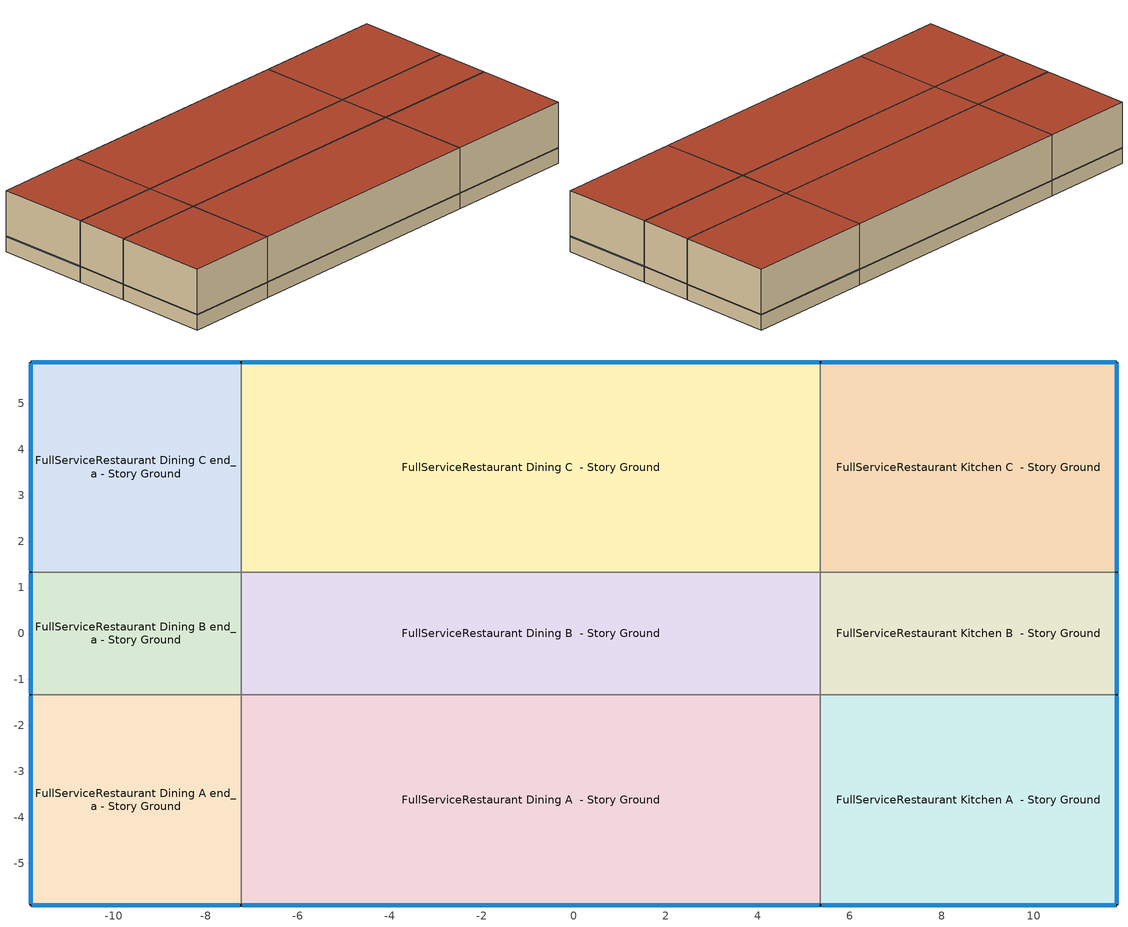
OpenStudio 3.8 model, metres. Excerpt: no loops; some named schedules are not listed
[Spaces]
FullServiceRestaurant Dining A end_a - Story Ground
 floor ground (Foundation F 126 Perim 914 Area 209): -11.8,-5.9 -11.8,-1.33 -7.23,-1.33 -7.23,-5.9 z0
 wall outside: -11.8,-1.33 -11.8,-5.9 -7.23,-5.9 z0:3.05
 wall to FullServiceRestaurant Dining B end_a - Story Ground: -7.23,-1.33 -11.8,-1.33 z0:3.05
 wall to FullServiceRestaurant Dining A  - Story Ground: -7.23,-5.9 -7.23,-1.33 z0:3.05
 window (Window U-1.01 SHGC 0.58): -11.78,-5.9 -7.26,-5.9 / -11.8,-1.36 -11.8,-5.88 z0.76:0.79
 roof outside: -7.23,-5.9 -7.23,-1.33 -11.8,-1.33 -11.8,-5.9 z3.05
FullServiceRestaurant Dining B end_a - Story Ground
 floor ground (Foundation F 126 Perim 266 Area 1217): -11.8,-1.33 -11.8,1.33 -7.23,1.33 -7.23,-1.33 z0
 wall outside: -11.8,1.33 -11.8,-1.33 z0:3.05
 wall to FullServiceRestaurant Dining C end_a - Story Ground: -7.23,1.33 -11.8,1.33 z0:3.05
 wall to FullServiceRestaurant Dining B  - Story Ground: -7.23,-1.33 -7.23,1.33 z0:3.05
 window (Window U-1.01 SHGC 0.58): -11.8,1.31 -11.8,-1.31 z0.76:0.79
 roof outside: -7.23,-1.33 -7.23,1.33 -11.8,1.33 -11.8,-1.33 z3.05
FullServiceRestaurant Dining C end_a - Story Ground
 floor ground (Foundation F 126 Perim 914 Area 209): -11.8,1.33 -11.8,5.9 -7.23,5.9 -7.23,1.33 z0
 wall outside: -7.23,5.9 -11.8,5.9 -11.8,1.33 z0:3.05
 wall to FullServiceRestaurant Dining C  - Story Ground: -7.23,1.33 -7.23,5.9 z0:3.05
 window (Window U-1.01 SHGC 0.58): -11.8,5.88 -11.8,1.36 / -7.26,5.9 -11.78,5.9 z0.76:0.79
 roof outside: -7.23,1.33 -7.23,5.9 -11.8,5.9 -11.8,1.33 z3.05
FullServiceRestaurant Dining A  - Story Ground
 floor ground (Foundation F 126 Perim 126 Area 5759): -7.23,-5.9 -7.23,-1.33 5.36,-1.33 5.36,-5.9 z0
 wall outside: -7.23,-5.9 5.36,-5.9 z0:3.05
 wall to FullServiceRestaurant Dining B  - Story Ground: 5.36,-1.33 -7.23,-1.33 z0:3.05
 wall to FullServiceRestaurant Kitchen A  - Story Ground: 5.36,-5.9 5.36,-1.33 z0:3.05
 window (Window U-1.01 SHGC 0.58): -7.21,-5.9 5.34,-5.9 z0.76:0.79
 roof outside: 5.36,-5.9 5.36,-1.33 -7.23,-1.33 -7.23,-5.9 z3.05
FullServiceRestaurant Dining B  - Story Ground
 floor ground (Foundation F 126 Perim 0 Area 3352): -7.23,-1.33 -7.23,1.33 5.36,1.33 5.36,-1.33 z0
 wall to FullServiceRestaurant Dining C  - Story Ground: 5.36,1.33 -7.23,1.33 z0:3.05
 wall to FullServiceRestaurant Kitchen B  - Story Ground: 5.36,-1.33 5.36,1.33 z0:3.05
 roof outside: 5.36,-1.33 5.36,1.33 -7.23,1.33 -7.23,-1.33 z3.05
FullServiceRestaurant Dining C  - Story Ground
 floor ground (Foundation F 126 Perim 126 Area 5759): -7.23,1.33 -7.23,5.9 5.36,5.9 5.36,1.33 z0
 wall outside: 5.36,5.9 -7.23,5.9 z0:3.05
 wall to FullServiceRestaurant Kitchen C  - Story Ground: 5.36,1.33 5.36,5.9 z0:3.05
 window (Window U-1.01 SHGC 0.58): 5.34,5.9 -7.21,5.9 z0.76:0.79
 roof outside: 5.36,1.33 5.36,5.9 -7.23,5.9 -7.23,1.33 z3.05
FullServiceRestaurant Kitchen A  - Story Ground
 floor ground (Foundation F 126 Perim 1101 Area 2945): 5.36,-5.9 5.36,-1.33 11.8,-1.33 11.8,-5.9 z0
 wall outside: 5.36,-5.9 11.8,-5.9 11.8,-1.33 z0:3.05
 wall to FullServiceRestaurant Kitchen B  - Story Ground: 11.8,-1.33 5.36,-1.33 z0:3.05
 window (Window U-1.01 SHGC 0.58): 5.39,-5.9 11.78,-5.9 / 11.8,-5.88 11.8,-1.36 z0.76:0.79
 roof outside: 11.8,-5.9 11.8,-1.33 5.36,-1.33 5.36,-5.9 z3.05
FullServiceRestaurant Kitchen B  - Story Ground
 floor ground (Foundation F 126 Perim 266 Area 1714): 5.36,-1.33 5.36,1.33 11.8,1.33 11.8,-1.33 z0
 wall outside: 11.8,-1.33 11.8,1.33 z0:3.05
 wall to FullServiceRestaurant Kitchen C  - Story Ground: 11.8,1.33 5.36,1.33 z0:3.05
 window (Window U-1.01 SHGC 0.58): 11.8,-1.31 11.8,1.31 z0.76:0.79
 roof outside: 11.8,-1.33 11.8,1.33 5.36,1.33 5.36,-1.33 z3.05
FullServiceRestaurant Kitchen C  - Story Ground
 floor ground (Foundation F 126 Perim 1101 Area 2945): 5.36,1.33 5.36,5.9 11.8,5.9 11.8,1.33 z0
 wall outside: 11.8,1.33 11.8,5.9 5.36,5.9 z0:3.05
 window (Window U-1.01 SHGC 0.58): 11.78,5.9 5.39,5.9 / 11.8,1.36 11.8,5.88 z0.76:0.79
 roof outside: 11.8,1.33 11.8,5.9 5.36,5.9 5.36,1.33 z3.05
[Site]
Denver Internationa_CO_USA: Latitude {deg}=39.83; Longitude {deg}=-104.66; Time Zone {hr}=-7; Elevation {m}=1655; Terrain=City
[Site:WaterMainsTemperature]
Calculation Method=Correlation; Annual Average Outdoor Air Temperature {C}=10.9308; Maximum Difference In Monthly Average Outdoor Air Temperatures {deltaC}=24.88
[SizingPeriod:DesignDay] Barometric Pressure {Pa}=82960; Rain Indicator=No; Snow Indicator=No; Day of Month=21; Daylight Saving Time Indicator=No; Humidity Condition Type=Wetbulb; Dry-Bulb Temperature Range Modifier Type=DefaultMultipliers
Name | Maximum Dry-Bulb Temperature {C} | Daily Dry-Bulb Temperature Range {deltaC} | Wind Speed {m/s} | Wind Direction {deg} | Month | Day Type | Wetbulb or DewPoint at Maximum Dry-Bulb {C} | Solar Model Indicator | ASHRAE Clear Sky Optical Depth for Beam Irradiance | ASHRAE Clear Sky Optical Depth for Diffuse Irradiance | Sky Clearness
Denver Internationa Ann Clg .4% Condns DB=>MWB 1 | 34.6 | 15.3 | 4.1 | 80 | 7 | SummerDesignDay | 15.5 | ASHRAETau | 0.307 | 2.47
Denver Internationa Ann Clg .4% Condns WB=>MDB 1 | 27.1 | 15.3 | 4.1 | 80 | 7 | SummerDesignDay | 18.3 | ASHRAETau | 0.307 | 2.47
Denver Internationa Ann Htg 99.6% Condns DB 1 | -17.5 | 0 | 3.5 | 90 | 12 | WinterDesignDay | -17.5 | ASHRAEClearSky |  |  | 0
Denver Internationa August .4% Condns DB=>MCWB 1 | 35.5 | 14.8 | 4.1 | 80 | 8 | SummerDesignDay | 15.8 | ASHRAETau | 0.317 | 2.463
[ClimateZones]
Climate Zone Institution Name 1=ASHRAE; Climate Zone Document Name 1=ANSI/ASHRAE Standard 169; Climate Zone Document Year 1=2006; Climate Zone Value 1=ASHRAE 169-2013-5B
[Building]
ComStock DOE Ref Pre-1980|FullServiceRestaurant: North Axis {deg}=90; Default Construction Set=ComStock DOE Ref Pre-1980 - FullSrvRest - ASHRAE 169-2013-5B; Default Schedule Set=Building Default Schedule Set; Standards Building Type=FullServiceRestaurant
[Site:GroundTemperature:FCfactorMethod]
January Ground Temperature {C}=7.1; February Ground Temperature {C}=3; March Ground Temperature {C}=-1; April Ground Temperature {C}=0.8; May Ground Temperature {C}=-0.2; June Ground Temperature {C}=4.8; July Ground Temperature {C}=6.1; August Ground Temperature {C}=13.7; September Ground Temperature {C}=22.2; October Ground Temperature {C}=22.7; November Ground Temperature {C}=21.7; December Ground Temperature {C}=18.5
[Construction:FfactorGroundFloor] F-Factor {W/m-K}=1.26344
Name | Area {m2} | PerimeterExposed {m}
Foundation F 126 Perim 1101 Area 2945 | 29.447 | 11.0127
Foundation F 126 Perim 0 Area 3352 | 33.5187 | 0
Foundation F 126 Perim 126 Area 5759 | 57.5934 | 12.597
Foundation F 126 Perim 266 Area 1714 | 17.1378 | 2.66085
Foundation F 126 Perim 914 Area 209 | 20.9032 | 9.144
Foundation F 126 Perim 266 Area 1217 | 12.1654 | 2.66085
[DefaultConstructionSet]
ComStock DOE Ref Pre-1980 - FullSrvRest - ASHRAE 169-2013-5B: Default Exterior Surface Constructions=Default Surface Constructions 1; Default Interior Surface Constructions=Default Surface Constructions 2; Default Ground Contact Surface Constructions=Default Surface Constructions 3; Default Exterior SubSurface Constructions=Default Sub Surface Constructions 1; Default Interior SubSurface Constructions=Default Sub Surface Constructions 2; Interior Partition Construction=Typical Interior Partition
[DefaultSurfaceConstructions]
Name | Floor Construction | Wall Construction | Roof Ceiling Construction
Default Surface Constructions 1 | Typical Insulated Exterior Mass Floor | Typical Insulated Wood Framed Exterior Wall R-6.21 | Typical IEAD Roof R-13.16
Default Surface Constructions 2 | Typical Interior Floor | Typical Interior Wall | Typical Interior Ceiling
Default Surface Constructions 3 | Typical Insulated Carpeted 6in Slab Floor | Typical Insulated Basement Mass Wall
[Construction]
Typical Insulated Exterior Mass Floor: 4 in. Normalweight Concrete Floor, Typical Carpet Pad
Typical IEAD Roof R-13.16: Roof Membrane, Typical Insulation R-12.04, Metal Roof Surface
Typical Interior Floor: 100mm Normalweight concrete floor, CP02 CARPET PAD
Typical Interior Wall: G01 13mm gypsum board, G01 13mm gypsum board
Typical Interior Ceiling: CP02 CARPET PAD, 100mm Normalweight concrete floor
Typical Insulated Carpeted 6in Slab Floor: 6 in. Normalweight Concrete Floor, Typical Carpet Pad
Typical Insulated Basement Mass Wall: 8 in. Concrete Block Basement Wall
U 0.62 SHGC 0.41 Simple Glazing Window U-0.62 SHGC 0.41: U 0.62 SHGC 0.41 Simple Glazing U-0.62 SHGC 0.41
U 0.62 SHGC 0.41 Simple Glazing Window U-0.62 SHGC 0.41 1: U 0.62 SHGC 0.41 Simple Glazing U-0.62 SHGC 0.41 1
Typical Insulated Metal Door: F08 Metal surface, Typical Insulation R-4.03 1
U 0.88 SHGC 0.16 Sgl Ref-A-L Clr 6mm: REF A CLEAR LO 6MM
Typical Overhead Door: Typical Insulation R-4.03 1
Typical Interior Window: Clear 3mm
Typical Interior Door; Typical Interior Partition: G05 25mm wood
Typical Insulated Wood Framed Exterior Wall R-6.21: 25mm Stucco, 5/8 in. Gypsum Board, Typical Insulation R-4.03 1, 5/8 in. Gypsum Board
InteriorFurnishings 1: Std Wood 6inch 1
Window U-1.01 SHGC 0.58: Simple Glazing Single - No LowE - Tinted/Reflective - Aluminum
[Material] Thermal Absorptance=0.9
Name | Roughness | Thickness {m} | Conductivity {W/m-K} | Density {kg/m3} | Specific Heat {J/kg-K} | Solar Absorptance | Visible Absorptance
4 in. Normalweight Concrete Floor | MediumRough | 0.1016 | 2.31 | 2322 | 832 | 0.7 | 0.7
25mm Stucco | Smooth | 0.0254 | 0.72 | 1856 | 840 | 0.7 | 0.7
5/8 in. Gypsum Board | MediumSmooth | 0.0159 | 0.16 | 800 | 1090 | 0.7 | 0.7
Roof Membrane | VeryRough | 0.0095 | 0.16 | 1121.29 | 1460 | 0.7 | 0.7
Metal Roof Surface; F08 Metal surface | Smooth | 0.0008 | 45.28 | 7824 | 500 | 0.7 | 0.7
100mm Normalweight concrete floor | MediumRough | 0.1016 | 2.31045 | 2322 | 832.557 | 0.7 | 0.7
G01 13mm gypsum board | Smooth | 0.0127 | 0.160031 | 800.001 | 1090.73 | 0.7 | 0.5
6 in. Normalweight Concrete Floor | MediumRough | 0.1524 | 2.31 | 2322 | 832 | 0.7 | 0.7
8 in. Concrete Block Basement Wall | MediumRough | 0.2032 | 1.326 | 1842 | 912 | 0.7 | 0.7
G05 25mm wood | MediumSmooth | 0.0254 | 0.15 | 608 | 1630 | 0.5 | 0.5
Std Wood 6inch 1 | MediumSmooth | 0.15 | 0.12 | 540 | 1210 | 0.7 | 0.7
[Material:NoMass] Roughness=Smooth; Thermal Absorptance=0.9; Solar Absorptance=0.7
Name | Thermal Resistance {m2-K/W} | Visible Absorptance
Typical Carpet Pad; CP02 CARPET PAD | 0.21648 | 0.8
Typical Insulation R-12.04 | 2.12048 | 0.7
Typical Insulation R-4.03 1 | 0.710131 | 0.7
[DefaultSubSurfaceConstructions]
Name | Fixed Window Construction | Operable Window Construction | Door Construction | Glass Door Construction | Overhead Door Construction | Tubular Daylight Dome Construction | Tubular Daylight Diffuser Construction
Default Sub Surface Constructions 1 | U 0.62 SHGC 0.41 Simple Glazing Window U-0.62 SHGC 0.41 | U 0.62 SHGC 0.41 Simple Glazing Window U-0.62 SHGC 0.41 1 | Typical Insulated Metal Door | U 0.88 SHGC 0.16 Sgl Ref-A-L Clr 6mm | Typical Overhead Door | Typical Interior Window | Typical Interior Window
Default Sub Surface Constructions 2 | Typical Interior Window | Typical Interior Window | Typical Interior Door
[WindowMaterial:SimpleGlazingSystem]
Name | U-Factor {W/m2-K} | Solar Heat Gain Coefficient | Visible Transmittance
U 0.62 SHGC 0.41 Simple Glazing U-0.62 SHGC 0.41; U 0.62 SHGC 0.41 Simple Glazing U-0.62 SHGC 0.41 1 | 3.52052 | 0.41 | 0.32
Simple Glazing Single - No LowE - Tinted/Reflective - Aluminum | 5.73505 | 0.579 | 0.455
[WindowMaterial:Glazing] Optical Data Type=SpectralAverage; Infrared Transmittance at Normal Incidence=0; Front Side Infrared Hemispherical Emissivity=0.84; Conductivity {W/m-K}=0.9; Dirt Correction Factor for Solar and Visible Transmittance=1; Solar Diffusing=No
Name | Thickness {m} | Solar Transmittance at Normal Incidence | Front Side Solar Reflectance at Normal Incidence | Back Side Solar Reflectance at Normal Incidence | Visible Transmittance at Normal Incidence | Front Side Visible Reflectance at Normal Incidence | Back Side Visible Reflectance at Normal Incidence | Back Side Infrared Hemispherical Emissivity
REF A CLEAR LO 6MM | 0.006 | 0.066 | 0.341 | 0.493 | 0.08 | 0.41 | 0.37 | 0.4
Clear 3mm | 0.003 | 0.837 | 0.075 | 0.075 | 0.898 | 0.081 | 0.081 | 0.84
[SpaceType] Standards Building Type=FullServiceRestaurant
Name | Default Schedule Set | Design Specification Outdoor Air Object | Standards Space Type
FullServiceRestaurant Kitchen - ComStock DOE Ref Pre-1980 | FullServiceRestaurant Kitchen Schedule Set | FullServiceRestaurant Kitchen Ventilation | Kitchen
FullServiceRestaurant Dining - ComStock DOE Ref Pre-1980 | FullServiceRestaurant Dining Schedule Set | FullServiceRestaurant Dining Ventilation | Dining
[BuildingStory]
Story Ground: Nominal Z Coordinate {m}=0; Nominal Floor to Floor Height {m}=3.048
[Space] Building Story=Story Ground
Name | Space Type | Thermal Zone
FullServiceRestaurant Dining A end_a - Story Ground | FullServiceRestaurant Dining - ComStock DOE Ref Pre-1980 | Zone FullServiceRestaurant Dining A end_a - Story Ground
FullServiceRestaurant Dining B end_a - Story Ground | FullServiceRestaurant Dining - ComStock DOE Ref Pre-1980 | Zone FullServiceRestaurant Dining B end_a - Story Ground
FullServiceRestaurant Dining C end_a - Story Ground | FullServiceRestaurant Dining - ComStock DOE Ref Pre-1980 | Zone FullServiceRestaurant Dining C end_a - Story Ground
FullServiceRestaurant Dining A  - Story Ground | FullServiceRestaurant Dining - ComStock DOE Ref Pre-1980 | Zone FullServiceRestaurant Dining A  - Story Ground
FullServiceRestaurant Dining B  - Story Ground | FullServiceRestaurant Dining - ComStock DOE Ref Pre-1980 | Zone FullServiceRestaurant Dining B  - Story Ground
FullServiceRestaurant Dining C  - Story Ground | FullServiceRestaurant Dining - ComStock DOE Ref Pre-1980 | Zone FullServiceRestaurant Dining C  - Story Ground
FullServiceRestaurant Kitchen A  - Story Ground | FullServiceRestaurant Kitchen - ComStock DOE Ref Pre-1980 | Zone FullServiceRestaurant Kitchen A  - Story Ground
FullServiceRestaurant Kitchen B  - Story Ground | FullServiceRestaurant Kitchen - ComStock DOE Ref Pre-1980 | Zone FullServiceRestaurant Kitchen B  - Story Ground
FullServiceRestaurant Kitchen C  - Story Ground | FullServiceRestaurant Kitchen - ComStock DOE Ref Pre-1980 | Zone FullServiceRestaurant Kitchen C  - Story Ground
[ThermalZone] Multiplier=1; Use Ideal Air Loads=No
Name | Thermostat
Zone FullServiceRestaurant Dining A end_a - Story Ground | FullServiceRestaurant Dining - ComStock DOE Ref Pre-1980 Thermostat 1
Zone FullServiceRestaurant Dining B end_a - Story Ground | FullServiceRestaurant Dining - ComStock DOE Ref Pre-1980 Thermostat 3
Zone FullServiceRestaurant Dining C end_a - Story Ground | FullServiceRestaurant Dining - ComStock DOE Ref Pre-1980 Thermostat 5
Zone FullServiceRestaurant Dining A  - Story Ground | FullServiceRestaurant Dining - ComStock DOE Ref Pre-1980 Thermostat
Zone FullServiceRestaurant Dining B  - Story Ground | FullServiceRestaurant Dining - ComStock DOE Ref Pre-1980 Thermostat 2
Zone FullServiceRestaurant Dining C  - Story Ground | FullServiceRestaurant Dining - ComStock DOE Ref Pre-1980 Thermostat 4
Zone FullServiceRestaurant Kitchen A  - Story Ground | FullServiceRestaurant Kitchen - ComStock DOE Ref Pre-1980 Thermostat
Zone FullServiceRestaurant Kitchen B  - Story Ground | FullServiceRestaurant Kitchen - ComStock DOE Ref Pre-1980 Thermostat 1
Zone FullServiceRestaurant Kitchen C  - Story Ground | FullServiceRestaurant Kitchen - ComStock DOE Ref Pre-1980 Thermostat 2
[People:Definition] Number of People Calculation Method=People/Area; Fraction Radiant=0.3
Name | People per Space Floor Area {person/m2}
FullServiceRestaurant Dining People Definition | 0.721182
FullServiceRestaurant Kitchen People Definition | 0.0538196
[People] Work Efficiency Schedule=Work Efficiency Schedule; Clothing Insulation Schedule=Clothing Schedule; Air Velocity Schedule=Air Velocity Schedule; Multiplier=1
Name | People Definition | Space or SpaceType
FullServiceRestaurant Dining People | FullServiceRestaurant Dining People Definition | FullServiceRestaurant Dining - ComStock DOE Ref Pre-1980
FullServiceRestaurant Kitchen People | FullServiceRestaurant Kitchen People Definition | FullServiceRestaurant Kitchen - ComStock DOE Ref Pre-1980
[Lights:Definition] Design Level Calculation Method=Watts/Area; Fraction Visible=0.2; Return Air Fraction=0
Name | Watts per Space Floor Area {W/m2} | Fraction Radiant
FullServiceRestaurant Dining - ComStock DOE Ref Pre-1980 General Lights Definition | 1.72172 | 0.365
FullServiceRestaurant Dining - ComStock DOE Ref Pre-1980 Task Lights Definition | 0.492039 | 0.165
FullServiceRestaurant Dining - ComStock DOE Ref Pre-1980 Wall Wash Lights Definition | 1.12156 | 0.165
FullServiceRestaurant Kitchen - ComStock DOE Ref Pre-1980 General Lights Definition | 6.49916 | 0.365
FullServiceRestaurant Kitchen - ComStock DOE Ref Pre-1980 Task Lights Definition | 1.63527 | 0.165
[ElectricEquipment:Definition]
Name | Design Level Calculation Method | Watts per Space Floor Area {W/m2} | Fraction Latent | Fraction Radiant | Fraction Lost | Design Level {W}
FullServiceRestaurant Dining Elec Equip Definition | Watts/Area | 27.1251 | 0.25 | 0.3 | 0
misc_electric_kitchen_equipment_definition | Watts/Area | 16.8455 | 0.25 | 0.3 | 0.2
electric_broiler_equipment_definition_bldg_quantity=0.7 | EquipmentLevel |  | 0.1 | 0.35 | 0.45 | 7570.5
electric_fryer_equipment_definition_bldg_quantity=1.4 | EquipmentLevel |  | 0.1 | 0.36 | 0.44 | 19612.6
[ElectricEquipment]
Name | Electric Equipment Definition | Space or SpaceType | Schedule | Multiplier
FullServiceRestaurant Dining Elec Equip | FullServiceRestaurant Dining Elec Equip Definition | FullServiceRestaurant Dining - ComStock DOE Ref Pre-1980 | FoodService_Restaurant BLDG_EQUIP_EndUseData BPR Adjusted
misc_electric_kitchen_equipment | misc_electric_kitchen_equipment_definition | FullServiceRestaurant Kitchen - ComStock DOE Ref Pre-1980 | FoodService_Restaurant BLDG_EQUIP_EndUseData BPR Adjusted
electric_broiler_equipment_bldg_quantity=0.7 | electric_broiler_equipment_definition_bldg_quantity=0.7 | FullServiceRestaurant Kitchen - ComStock DOE Ref Pre-1980 | FullServiceRestaurant Gas Equip | 0.333333
electric_fryer_equipment_bldg_quantity=1.4 | electric_fryer_equipment_definition_bldg_quantity=1.4 | FullServiceRestaurant Kitchen - ComStock DOE Ref Pre-1980 | FullServiceRestaurant Gas Equip | 0.333333
[DesignSpecification:OutdoorAir] Outdoor Air Method=Sum
Name | Outdoor Air Flow per Person {m3/s-person} | Outdoor Air Flow per Floor Area {m3/s-m2}
FullServiceRestaurant Dining Ventilation | 0.00943895
FullServiceRestaurant Kitchen Ventilation |  | 0.0023876
[DefaultScheduleSet]
Name | Number of People Schedule | People Activity Level Schedule | Lighting Schedule | Electric Equipment Schedule | Infiltration Schedule | Gas Equipment Schedule | Hours of Operation Schedule
FullServiceRestaurant Dining Schedule Set | FullServiceRestaurant Bldg Occ | FullServiceRestaurant Activity | FoodService_Restaurant BLDG_LIGHT_EndUseData | FoodService_Restaurant BLDG_EQUIP_EndUseData | FullServiceRestaurant Infil Half On
FullServiceRestaurant Kitchen Schedule Set | FullServiceRestaurant Bldg Occ | FullServiceRestaurant Activity | FoodService_Restaurant BLDG_LIGHT_EndUseData | FoodService_Restaurant BLDG_EQUIP_EndUseData | FullServiceRestaurant Infil Half On | FullServiceRestaurant Gas Equip
Building Default Schedule Set |  |  |  |  |  |  | Building Hours of Operation NonResidential
[Exterior:Lights:Definition]
Name | Design Level {W}
Parking Areas and Drives Def (W/ft^2) | 0.0497494
Building Facades Def (W/ft^2) | 0.25
Main Entries Def (W/ft) | 30
Other Doors Def (W/ft) | 25
[Exterior:Lights] Schedule=Always On Discrete; Control Option=AstronomicalClock
Name | Exterior Lights Definition | Multiplier
Parking Areas and Drives | Parking Areas and Drives Def (W/ft^2) | 12150
Building Facades | Building Facades Def (W/ft^2) | 2323.79
Main Entries | Main Entries Def (W/ft) | 8
Other Doors | Other Doors Def (W/ft) | 3.6
[ZoneMixing] Schedule=RestaurantSitDown Kitchen_Exhaust_SCH; Design Flow Rate Calculation Method=Flow/Zone
Name | Zone or Space | Design Flow Rate {m3/s} | Source Zone or Space
Zone Mixing 1 | Zone FullServiceRestaurant Kitchen A  - Story Ground | 0.0977721 | Zone FullServiceRestaurant Dining A  - Story Ground
Zone Mixing 2 | Zone FullServiceRestaurant Kitchen B  - Story Ground | 0.0569023 | Zone FullServiceRestaurant Dining B  - Story Ground
Zone Mixing 3 | Zone FullServiceRestaurant Kitchen C  - Story Ground | 0.0977721 | Zone FullServiceRestaurant Dining C  - Story Ground
[ThermostatSetpoint:DualSetpoint]
Name | Heating Setpoint Temperature Schedule | Cooling Setpoint Temperature Schedule
FullServiceRestaurant Dining - ComStock DOE Ref Pre-1980 Thermostat; FullServiceRestaurant Dining - ComStock DOE Ref Pre-1980 Thermostat 1; FullServiceRestaurant Dining - ComStock DOE Ref Pre-1980 Thermostat 2; FullServiceRestaurant Dining - ComStock DOE Ref Pre-1980 Thermostat 3; FullServiceRestaurant Dining - ComStock DOE Ref Pre-1980 Thermostat 4; FullServiceRestaurant Dining - ComStock DOE Ref Pre-1980 Thermostat 5 | FullServiceRestaurant HtgSetp | FullServiceRestaurant ClgSetp
FullServiceRestaurant Kitchen - ComStock DOE Ref Pre-1980 Thermostat; FullServiceRestaurant Kitchen - ComStock DOE Ref Pre-1980 Thermostat 1; FullServiceRestaurant Kitchen - ComStock DOE Ref Pre-1980 Thermostat 2 | FullServiceRestaurant HtgSetp Kitchen | FullServiceRestaurant ClgSetp Kitchen
[InternalMass:Definition]
Internal Mass Definition 2: Construction=InteriorFurnishings 1; Design Level Calculation Method=SurfaceArea/Area; Surface Area per Space Floor Area=2
[InternalMass] Internal Mass Definition=Internal Mass Definition 2; Multiplier=1
Name | Space or SpaceType
FullServiceRestaurant Kitchen C  - Story Ground Mass | FullServiceRestaurant Kitchen C  - Story Ground
FullServiceRestaurant Kitchen A  - Story Ground Mass | FullServiceRestaurant Kitchen A  - Story Ground
FullServiceRestaurant Dining B  - Story Ground Mass | FullServiceRestaurant Dining B  - Story Ground
FullServiceRestaurant Dining C  - Story Ground Mass | FullServiceRestaurant Dining C  - Story Ground
FullServiceRestaurant Dining A  - Story Ground Mass | FullServiceRestaurant Dining A  - Story Ground
FullServiceRestaurant Kitchen B  - Story Ground Mass | FullServiceRestaurant Kitchen B  - Story Ground
FullServiceRestaurant Dining C end_a - Story Ground Mass | FullServiceRestaurant Dining C end_a - Story Ground
FullServiceRestaurant Dining B end_a - Story Ground Mass | FullServiceRestaurant Dining B end_a - Story Ground
FullServiceRestaurant Dining A end_a - Story Ground Mass | FullServiceRestaurant Dining A end_a - Story Ground
[Lights] Schedule=FoodService_Restaurant BLDG_LIGHT_EndUseData BPR Adjusted; Fraction Replaceable=1
Name | Lights Definition | Space or SpaceType
FullServiceRestaurant Dining - ComStock DOE Ref Pre-1980 General Lighting | FullServiceRestaurant Dining - ComStock DOE Ref Pre-1980 General Lights Definition | FullServiceRestaurant Dining - ComStock DOE Ref Pre-1980
FullServiceRestaurant Dining - ComStock DOE Ref Pre-1980 Task Lighting | FullServiceRestaurant Dining - ComStock DOE Ref Pre-1980 Task Lights Definition | FullServiceRestaurant Dining - ComStock DOE Ref Pre-1980
FullServiceRestaurant Dining - ComStock DOE Ref Pre-1980 Wall Wash Lighting | FullServiceRestaurant Dining - ComStock DOE Ref Pre-1980 Wall Wash Lights Definition | FullServiceRestaurant Dining - ComStock DOE Ref Pre-1980
FullServiceRestaurant Kitchen - ComStock DOE Ref Pre-1980 General Lighting | FullServiceRestaurant Kitchen - ComStock DOE Ref Pre-1980 General Lights Definition | FullServiceRestaurant Kitchen - ComStock DOE Ref Pre-1980
FullServiceRestaurant Kitchen - ComStock DOE Ref Pre-1980 Task Lighting | FullServiceRestaurant Kitchen - ComStock DOE Ref Pre-1980 Task Lights Definition | FullServiceRestaurant Kitchen - ComStock DOE Ref Pre-1980
[SpaceInfiltration:DesignFlowRate] Design Flow Rate Calculation Method=Flow/ExteriorArea; Flow per Exterior Surface Area {m3/s-m2}=0.00144649; Velocity Term Coefficient=0
Name | Space or SpaceType | Schedule | Constant Term Coefficient | Temperature Term Coefficient | Velocity Squared Term Coefficient
FullServiceRestaurant Kitchen C  - Story Ground HVAC On Infiltration | FullServiceRestaurant Kitchen C  - Story Ground | Infiltration HVAC On Schedule | 0.0164 | 0.0054 | 0.036
FullServiceRestaurant Kitchen C  - Story Ground HVAC Off Infiltration | FullServiceRestaurant Kitchen C  - Story Ground | Infiltration HVAC Off Schedule | 0 | 0.009 | 0.0471
FullServiceRestaurant Kitchen A  - Story Ground HVAC On Infiltration | FullServiceRestaurant Kitchen A  - Story Ground | Infiltration HVAC On Schedule | 0.0164 | 0.0054 | 0.036
FullServiceRestaurant Kitchen A  - Story Ground HVAC Off Infiltration | FullServiceRestaurant Kitchen A  - Story Ground | Infiltration HVAC Off Schedule | 0 | 0.009 | 0.0471
FullServiceRestaurant Dining B  - Story Ground HVAC On Infiltration | FullServiceRestaurant Dining B  - Story Ground | Infiltration HVAC On Schedule | 0.0164 | 0.0054 | 0.036
FullServiceRestaurant Dining B  - Story Ground HVAC Off Infiltration | FullServiceRestaurant Dining B  - Story Ground | Infiltration HVAC Off Schedule | 0 | 0.009 | 0.0471
FullServiceRestaurant Dining C  - Story Ground HVAC On Infiltration | FullServiceRestaurant Dining C  - Story Ground | Infiltration HVAC On Schedule | 0.0164 | 0.0054 | 0.036
FullServiceRestaurant Dining C  - Story Ground HVAC Off Infiltration | FullServiceRestaurant Dining C  - Story Ground | Infiltration HVAC Off Schedule | 0 | 0.009 | 0.0471
FullServiceRestaurant Dining A  - Story Ground HVAC On Infiltration | FullServiceRestaurant Dining A  - Story Ground | Infiltration HVAC On Schedule | 0.0164 | 0.0054 | 0.036
FullServiceRestaurant Dining A  - Story Ground HVAC Off Infiltration | FullServiceRestaurant Dining A  - Story Ground | Infiltration HVAC Off Schedule | 0 | 0.009 | 0.0471
FullServiceRestaurant Kitchen B  - Story Ground HVAC On Infiltration | FullServiceRestaurant Kitchen B  - Story Ground | Infiltration HVAC On Schedule | 0.0164 | 0.0054 | 0.036
FullServiceRestaurant Kitchen B  - Story Ground HVAC Off Infiltration | FullServiceRestaurant Kitchen B  - Story Ground | Infiltration HVAC Off Schedule | 0 | 0.009 | 0.0471
FullServiceRestaurant Dining C end_a - Story Ground HVAC On Infiltration | FullServiceRestaurant Dining C end_a - Story Ground | Infiltration HVAC On Schedule | 0.0164 | 0.0054 | 0.036
FullServiceRestaurant Dining C end_a - Story Ground HVAC Off Infiltration | FullServiceRestaurant Dining C end_a - Story Ground | Infiltration HVAC Off Schedule | 0 | 0.009 | 0.0471
FullServiceRestaurant Dining B end_a - Story Ground HVAC On Infiltration | FullServiceRestaurant Dining B end_a - Story Ground | Infiltration HVAC On Schedule | 0.0164 | 0.0054 | 0.036
FullServiceRestaurant Dining B end_a - Story Ground HVAC Off Infiltration | FullServiceRestaurant Dining B end_a - Story Ground | Infiltration HVAC Off Schedule | 0 | 0.009 | 0.0471
FullServiceRestaurant Dining A end_a - Story Ground HVAC On Infiltration | FullServiceRestaurant Dining A end_a - Story Ground | Infiltration HVAC On Schedule | 0.0164 | 0.0054 | 0.036
FullServiceRestaurant Dining A end_a - Story Ground HVAC Off Infiltration | FullServiceRestaurant Dining A end_a - Story Ground | Infiltration HVAC Off Schedule | 0 | 0.009 | 0.0471
[GasEquipment:Definition] Design Level Calculation Method=EquipmentLevel; Fraction Latent=0.1
Name | Design Level {W} | Fraction Radiant | Fraction Lost
gas_griddle_equipment_definition_bldg_quantity=0.7 | 18463.9 | 0.18 | 0.62
gas_oven_equipment_definition_bldg_quantity=0.7 | 9027.2 | 0.08 | 0.72
gas_range_equipment_definition_bldg_quantity=0.7 | 29747.9 | 0.11 | 0.69
[GasEquipment] Space or SpaceType=FullServiceRestaurant Kitchen - ComStock DOE Ref Pre-1980; Schedule=FullServiceRestaurant Gas Equip; Multiplier=0.333333
Name | Gas Equipment Definition
gas_griddle_equipment_bldg_quantity=0.7 | gas_griddle_equipment_definition_bldg_quantity=0.7
gas_oven_equipment_bldg_quantity=0.7 | gas_oven_equipment_definition_bldg_quantity=0.7
gas_range_equipment_bldg_quantity=0.7 | gas_range_equipment_definition_bldg_quantity=0.7
[Schedule:Ruleset]
Name | Default Day Schedule | Summer Design Day Schedule | Winter Design Day Schedule
Clothing Schedule | Clothing Schedule Default Winter Clothes
Air Velocity Schedule | Air Velocity Schedule Default
Work Efficiency Schedule | Work Efficiency Schedule Default
FullServiceRestaurant Bldg Occ | FullServiceRestaurant Bldg Occ Default | FullServiceRestaurant Bldg Occ Summer Design Day | FullServiceRestaurant Bldg Occ Winter Design Day
FullServiceRestaurant Activity | FullServiceRestaurant Activity Default | FullServiceRestaurant Activity Summer Design Day | FullServiceRestaurant Activity Winter Design Day
FoodService_Restaurant BLDG_LIGHT_EndUseData | FoodService_Restaurant BLDG_LIGHT_EndUseData Default | FoodService_Restaurant BLDG_LIGHT_EndUseData Summer Design Day | FoodService_Restaurant BLDG_LIGHT_EndUseData Winter Design Day
FoodService_Restaurant BLDG_EQUIP_EndUseData | FoodService_Restaurant BLDG_EQUIP_EndUseData Default | FoodService_Restaurant BLDG_EQUIP_EndUseData Summer Design Day | FoodService_Restaurant BLDG_EQUIP_EndUseData Winter Design Day
FullServiceRestaurant Infil Half On | FullServiceRestaurant Infil Half On Default | FullServiceRestaurant Infil Half On Summer Design Day | FullServiceRestaurant Infil Half On Winter Design Day
FullServiceRestaurant Gas Equip | FullServiceRestaurant Gas Equip Default | FullServiceRestaurant Gas Equip Summer Design Day | FullServiceRestaurant Gas Equip Winter Design Day
RestaurantSitDown Kitchen_Exhaust_SCH | RestaurantSitDown Kitchen_Exhaust_SCH Default | RestaurantSitDown Kitchen_Exhaust_SCH Summer Design Day | RestaurantSitDown Kitchen_Exhaust_SCH Winter Design Day
FullServiceRestaurant HtgSetp | FullServiceRestaurant HtgSetp Default | Schedule Day 11 | Schedule Day 12
FullServiceRestaurant ClgSetp | FullServiceRestaurant ClgSetp Default | Schedule Day 5 | Schedule Day 6
FullServiceRestaurant HtgSetp Kitchen | FullServiceRestaurant HtgSetp Kitchen Default | Schedule Day 8 | Schedule Day 9
FullServiceRestaurant ClgSetp Kitchen | FullServiceRestaurant ClgSetp Kitchen Default | Schedule Day 2 | Schedule Day 3
Building Hours of Operation NonResidential | Building Hours of Operation NonResidential Default | Building Hours of Operation NonResidential Summer Design Day | Building Hours of Operation NonResidential Winter Design Day
FoodService_Restaurant BLDG_LIGHT_EndUseData BPR Adjusted | FoodService_Restaurant BLDG_LIGHT_EndUseData Default 1 | FoodService_Restaurant BLDG_LIGHT_EndUseData Summer Design Day 1 | FoodService_Restaurant BLDG_LIGHT_EndUseData Winter Design Day 1
FoodService_Restaurant BLDG_EQUIP_EndUseData BPR Adjusted | FoodService_Restaurant BLDG_EQUIP_EndUseData Default 1 | FoodService_Restaurant BLDG_EQUIP_EndUseData Summer Design Day 1 | FoodService_Restaurant BLDG_EQUIP_EndUseData Winter Design Day 1
Infiltration HVAC On Schedule | 9 Zone PVAV Occ Sch Default 1 | 9 Zone PVAV Occ Sch Summer Design Day 1 | 9 Zone PVAV Occ Sch Winter Design Day 1
Infiltration HVAC Off Schedule | Infiltration HVAC Off Schedule Default Day Schedule | Infiltration HVAC Off Schedule Summer Design Day Schedule 1 | Infiltration HVAC Off Schedule Winter Design Day Schedule 1
[Schedule:Day]
FullServiceRestaurant Bldg Occ Default: Average, 3, 30, 0, 3, 45, 0.0125, 4, 0, 0.025, 4, 15, 0.0375, 4, 30, 0.05, 4, 45, 0.0625, 5, 0, 0.075, 5, 15, 0.0875, 5, 30, 0.1, 5, 45, 0.175, 6, 0, 0.25, 6, 15, 0.325, 6, 30, 0.4, 8, 30, 0.4, 8, 45, 0.35, 9, 0, 0.3, 9, 15, 0.25, 9, 30, 0.2, 9, 45, 0.4, 9, 52, 0.5, 10, 7, 0.575, 10, 22, 0.65, 10, 37, 0.725, 10, 52, 0.8, 11, 7, 0.775, 11, 22, 0.75, 11, 37, 0.725, 11, 52, 0.7, 12, 7, 0.625, 12, 22, 0.55, 12, 37, 0.475, 12, 52, 0.4, 13, 7, 0.35, 13, 22, 0.3, 13, 37, 0.25, 13, 52, 0.2, 14, 7, 0.2125, 14, 22, 0.225, 14, 37, 0.2375, 14, 52, 0.25, 15, 7, 0.3125, 15, 22, 0.375, 15, 37, 0.4375, 15, 52, 0.5, 16, 7, 0.575, 16, 22, 0.65, 16, 37, 0.725, 16, 52, 0.8, 18, 15, 0.8, 18, 30, 0.725, 18, 45, 0.65, 19, 0, 0.575, 19, 15, 0.5, 19, 30, 0.4625, 19, 45, 0.425, 20, 0, 0.3875, 20, 15, 0.35, 20, 30, 0.3125, 20, 45, 0.275, 21, 0, 0.2375, 21, 15, 0.2, 21, 30, 0.1625, 21, 45, 0.125, 22, 0, 0.0875, 22, 15, 0.05, 22, 30, 0.0375, 22, 45, 0.025, 23, 0, 0.0125, 23, 15, 0, 24, 0, 0
FullServiceRestaurant Bldg Occ Summer Design Day; FoodService_Restaurant BLDG_LIGHT_EndUseData Summer Design Day; Building Hours of Operation NonResidential Winter Design Day; Building Hours of Operation NonResidential Summer Design Day; 9 Zone PVAV Occ Sch Summer Design Day 1; 9 Zone PVAV Occ Sch Winter Design Day 1: 24, 0, 1
FullServiceRestaurant Bldg Occ Winter Design Day; FoodService_Restaurant BLDG_LIGHT_EndUseData Winter Design Day; Infiltration HVAC Off Schedule Summer Design Day Schedule 1; Infiltration HVAC Off Schedule Winter Design Day Schedule 1: 24, 0, 0
FullServiceRestaurant Activity Default: Average, 24, 0, 120
FullServiceRestaurant Activity Winter Design Day; FullServiceRestaurant Activity Summer Design Day: 24, 0, 120
FoodService_Restaurant BLDG_LIGHT_EndUseData Default: Average, 0, 15, 0.448694, 0, 30, 0.414388, 0, 45, 0.390493, 1, 0, 0.366598, 1, 15, 0.342703, 1, 30, 0.318808, 1, 45, 0.307923, 2, 0, 0.297039, 2, 15, 0.286154, 2, 30, 0.27527, 2, 45, 0.270536, 3, 0, 0.265803, 3, 15, 0.261069, 3, 30, 0.256336, 3, 45, 0.258912, 4, 0, 0.261488, 4, 15, 0.264065, 4, 30, 0.266641, 4, 45, 0.268898, 5, 0, 0.271156, 5, 15, 0.273413, 5, 30, 0.27567, 5, 45, 0.28172, 6, 0, 0.287771, 6, 15, 0.293821, 6, 30, 0.299872, 6, 45, 0.327251, 7, 0, 0.354631, 7, 15, 0.382011, 7, 30, 0.409391, 7, 45, 0.441211, 8, 0, 0.473031, 8, 15, 0.504852, 8, 30, 0.536672, 8, 45, 0.564383, 9, 0, 0.592093, 9, 15, 0.619803, 9, 30, 0.647513, 9, 45, 0.66562, 10, 0, 0.683728, 10, 15, 0.701835, 10, 30, 0.719943, 10, 45, 0.727528, 11, 0, 0.735112, 11, 15, 0.742697, 11, 30, 0.750282, 11, 45, 0.751146, 12, 0, 0.752009, 12, 15, 0.752873, 12, 30, 0.753736, 12, 45, 0.754057, 13, 0, 0.754377, 13, 15, 0.754698, 13, 30, 0.755019, 13, 45, 0.755124, 14, 0, 0.755229, 14, 15, 0.755334, 14, 30, 0.755439, 14, 45, 0.75514, 15, 0, 0.754842, 15, 15, 0.754543, 15, 30, 0.754245, 15, 45, 0.754332, 16, 0, 0.754418, 16, 15, 0.754505, 16, 30, 0.754592, 16, 45, 0.754481, 17, 0, 0.75437, 17, 15, 0.754259, 17, 30, 0.754149, 17, 45, 0.757791, 18, 0, 0.761434, 18, 15, 0.765076, 18, 30, 0.768719, 18, 45, 0.768791, 19, 0, 0.768863, 19, 15, 0.768935, 19, 30, 0.769007, 19, 45, 0.76771, 20, 0, 0.766413, 20, 15, 0.765115, 20, 30, 0.763818, 20, 45, 0.758298, 21, 0, 0.752779, 21, 15, 0.747259, 21, 30, 0.741739, 21, 45, 0.726026, 22, 0, 0.710313, 22, 15, 0.6946, 22, 30, 0.678887, 22, 45, 0.647068, 23, 0, 0.61525, 23, 15, 0.583431, 23, 30, 0.551612, 23, 45, 0.517306, 24, 0, 0.483
RestaurantSitDown Kitchen_Exhaust_SCH Default: Average, 9, 45, 0, 22, 45, 1, 24, 0, 0
RestaurantSitDown Kitchen_Exhaust_SCH Winter Design Day; RestaurantSitDown Kitchen_Exhaust_SCH Summer Design Day: 5, 0, 0, 24, 0, 1
FullServiceRestaurant HtgSetp Default; FullServiceRestaurant HtgSetp Kitchen Default: Average, 1, 0, 20.5556, 5, 0, 16.1111, 24, 0, 20.5556
FullServiceRestaurant ClgSetp Default; FullServiceRestaurant ClgSetp Kitchen Default: Average, 1, 0, 22.2222, 5, 0, 23.8889, 24, 0, 22.2222
Building Hours of Operation NonResidential Default: 6, 0, 0, 21, 45, 1, 24, 0, 0
9 Zone PVAV Occ Sch Default 1: 5, 30, 0, 21, 30, 1, 24, 0, 0
Infiltration HVAC Off Schedule Default Day Schedule: 5, 30, 1, 21, 30, 0, 24, 0, 1
Schedule Day 2; Schedule Day 3; Schedule Day 5; Schedule Day 6: 24, 0, 22.2222
Schedule Day 8; Schedule Day 9; Schedule Day 11; Schedule Day 12: 24, 0, 20.5556
[Schedule:Rule]
Name | Schedule Ruleset | Rule Order | Day Schedule | Apply Saturday | Date Specification Type | Start Month | Start Day | End Month | End Day | Apply Sunday | Apply Monday | Apply Tuesday | Apply Wednesday | Apply Thursday | Apply Friday | Specific Month 1 | Specific Day 1 | Specific Month 2 | Specific Day 2 | Specific Month 3 | Specific Day 3 | Specific Month 4 | Specific Day 4 | Specific Month 5 | Specific Day 5 | Specific Month 6 | Specific Day 6 | Specific Month 7 | Specific Day 7 | Specific Month 8 | Specific Day 8 | Specific Month 9 | Specific Day 9 | Specific Month 10 | Specific Day 10 | Specific Month 11 | Specific Day 11 | Specific Month 12 | Specific Day 12 | Specific Month 13 | Specific Day 13 | Specific Month 14 | Specific Day 14 | Specific Month 15 | Specific Day 15 | Specific Month 16 | Specific Day 16 | Specific Month 17 | Specific Day 17 | Specific Month 18 | Specific Day 18 | Specific Month 19 | Specific Day 19 | Specific Month 20 | Specific Day 20 | Specific Month 21 | Specific Day 21 | Specific Month 22 | Specific Day 22 | Specific Month 23 | Specific Day 23 | Specific Month 24 | Specific Day 24 | Specific Month 25 | Specific Day 25 | Specific Month 26 | Specific Day 26 | Specific Month 27 | Specific Day 27 | Specific Month 28 | Specific Day 28 | Specific Month 29 | Specific Day 29 | Specific Month 30 | Specific Day 30 | Specific Month 31 | Specific Day 31 | Specific Month 32 | Specific Day 32 | Specific Month 33 | Specific Day 33 | Specific Month 34 | Specific Day 34 | Specific Month 35 | Specific Day 35 | Specific Month 36 | Specific Day 36 | Specific Month 37 | Specific Day 37 | Specific Month 38 | Specific Day 38 | Specific Month 39 | Specific Day 39 | Specific Month 40 | Specific Day 40 | Specific Month 41 | Specific Day 41 | Specific Month 42 | Specific Day 42 | Specific Month 43 | Specific Day 43 | Specific Month 44 | Specific Day 44 | Specific Month 45 | Specific Day 45 | Specific Month 46 | Specific Day 46 | Specific Month 47 | Specific Day 47 | Specific Month 48 | Specific Day 48 | Specific Month 49 | Specific Day 49 | Specific Month 50 | Specific Day 50 | Specific Month 51 | Specific Day 51 | Specific Month 52 | Specific Day 52
Schedule Rule 2 | FullServiceRestaurant Bldg Occ | 1 | FullServiceRestaurant Bldg Occ Sat Day | Yes | DateRange | 1 | 1 | 12 | 31
Schedule Rule 3 | FullServiceRestaurant Bldg Occ | 0 | FullServiceRestaurant Bldg Occ Sun Day |  | DateRange | 1 | 1 | 12 | 31 | Yes
Schedule Rule 11 | RestaurantSitDown Kitchen_Exhaust_SCH | 0 | RestaurantSitDown Kitchen_Exhaust_SCH Default|WntrDsn|SmrDsn|Sun|Wkdy Day |  | DateRange | 1 | 1 | 12 | 31 | Yes | Yes | Yes | Yes | Yes | Yes
Building Hours of Operation NonResidential Saturday Rule | Building Hours of Operation NonResidential | 1 | Building Hours of Operation NonResidential Saturday | Yes | DateRange | 1 | 1 | 12 | 31
Building Hours of Operation NonResidential Sunday Rule | Building Hours of Operation NonResidential | 0 | Building Hours of Operation NonResidential Sunday |  | DateRange | 1 | 1 | 12 | 31 | Yes
autogen FoodService_Restaurant BLDG_LIGHT_EndUseData 0 | FoodService_Restaurant BLDG_LIGHT_EndUseData | 0 | autogen FoodService_Restaurant BLDG_LIGHT_EndUseData 0_day_sch | Yes | SpecificDates |  |  |  |  | Yes | Yes | Yes | Yes | Yes | Yes | 1 | 6 | 1 | 13 | 1 | 20 | 1 | 27 | 2 | 3 | 2 | 10 | 2 | 17 | 2 | 24 | 3 | 3 | 3 | 10 | 3 | 17 | 3 | 24 | 3 | 31 | 4 | 7 | 4 | 14 | 4 | 21 | 4 | 28 | 5 | 5 | 5 | 12 | 5 | 19 | 5 | 26 | 6 | 2 | 6 | 9 | 6 | 16 | 6 | 23 | 6 | 30 | 7 | 7 | 7 | 14 | 7 | 21 | 7 | 28 | 8 | 4 | 8 | 11 | 8 | 18 | 8 | 25 | 9 | 1 | 9 | 8 | 9 | 15 | 9 | 22 | 9 | 29 | 10 | 6 | 10 | 13 | 10 | 20 | 10 | 27 | 11 | 3 | 11 | 10 | 11 | 17 | 11 | 24 | 12 | 1 | 12 | 8 | 12 | 15 | 12 | 22 | 12 | 29
autogen FoodService_Restaurant BLDG_LIGHT_EndUseData 1 | FoodService_Restaurant BLDG_LIGHT_EndUseData | 1 | autogen FoodService_Restaurant BLDG_LIGHT_EndUseData 1_day_sch | Yes | SpecificDates |  |  |  |  | Yes | Yes | Yes | Yes | Yes | Yes | 1 | 7 | 1 | 14 | 1 | 21 | 1 | 28 | 2 | 4 | 2 | 11 | 2 | 18 | 2 | 25 | 3 | 4 | 3 | 11 | 3 | 18 | 3 | 25 | 4 | 1 | 4 | 8 | 4 | 15 | 4 | 22 | 4 | 29 | 5 | 6 | 5 | 13 | 5 | 20 | 5 | 27 | 6 | 3 | 6 | 10 | 6 | 17 | 6 | 24 | 7 | 1 | 7 | 8 | 7 | 15 | 7 | 22 | 7 | 29 | 8 | 5 | 8 | 12 | 8 | 19 | 8 | 26 | 9 | 2 | 9 | 9 | 9 | 16 | 9 | 23 | 9 | 30 | 10 | 7 | 10 | 14 | 10 | 21 | 10 | 28 | 11 | 4 | 11 | 11 | 11 | 18 | 11 | 25 | 12 | 2 | 12 | 9 | 12 | 16 | 12 | 23 | 12 | 30
autogen FullServiceRestaurant Activity 0 | FullServiceRestaurant Activity | 0 | autogen FullServiceRestaurant Activity 0_day_sch | Yes | SpecificDates |  |  |  |  | Yes | Yes | Yes | Yes | Yes | Yes | 1 | 6 | 1 | 13 | 1 | 20 | 1 | 27 | 2 | 3 | 2 | 10 | 2 | 17 | 2 | 24 | 3 | 3 | 3 | 10 | 3 | 17 | 3 | 24 | 3 | 31 | 4 | 7 | 4 | 14 | 4 | 21 | 4 | 28 | 5 | 5 | 5 | 12 | 5 | 19 | 5 | 26 | 6 | 2 | 6 | 9 | 6 | 16 | 6 | 23 | 6 | 30 | 7 | 7 | 7 | 14 | 7 | 21 | 7 | 28 | 8 | 4 | 8 | 11 | 8 | 18 | 8 | 25 | 9 | 1 | 9 | 8 | 9 | 15 | 9 | 22 | 9 | 29 | 10 | 6 | 10 | 13 | 10 | 20 | 10 | 27 | 11 | 3 | 11 | 10 | 11 | 17 | 11 | 24 | 12 | 1 | 12 | 8 | 12 | 15 | 12 | 22 | 12 | 29
autogen FullServiceRestaurant Activity 1 | FullServiceRestaurant Activity | 1 | autogen FullServiceRestaurant Activity 1_day_sch | Yes | SpecificDates |  |  |  |  | Yes | Yes | Yes | Yes | Yes | Yes | 1 | 7 | 1 | 14 | 1 | 21 | 1 | 28 | 2 | 4 | 2 | 11 | 2 | 18 | 2 | 25 | 3 | 4 | 3 | 11 | 3 | 18 | 3 | 25 | 4 | 1 | 4 | 8 | 4 | 15 | 4 | 22 | 4 | 29 | 5 | 6 | 5 | 13 | 5 | 20 | 5 | 27 | 6 | 3 | 6 | 10 | 6 | 17 | 6 | 24 | 7 | 1 | 7 | 8 | 7 | 15 | 7 | 22 | 7 | 29 | 8 | 5 | 8 | 12 | 8 | 19 | 8 | 26 | 9 | 2 | 9 | 9 | 9 | 16 | 9 | 23 | 9 | 30 | 10 | 7 | 10 | 14 | 10 | 21 | 10 | 28 | 11 | 4 | 11 | 11 | 11 | 18 | 11 | 25 | 12 | 2 | 12 | 9 | 12 | 16 | 12 | 23 | 12 | 30
autogen FullServiceRestaurant ClgSetp 0 | FullServiceRestaurant ClgSetp | 0 | autogen FullServiceRestaurant ClgSetp 0_day_sch | Yes | SpecificDates |  |  |  |  | Yes | Yes | Yes | Yes | Yes | Yes | 1 | 6 | 1 | 13 | 1 | 20 | 1 | 27 | 2 | 3 | 2 | 10 | 2 | 17 | 2 | 24 | 3 | 3 | 3 | 10 | 3 | 17 | 3 | 24 | 3 | 31 | 4 | 7 | 4 | 14 | 4 | 21 | 4 | 28 | 5 | 5 | 5 | 12 | 5 | 19 | 5 | 26 | 6 | 2 | 6 | 9 | 6 | 16 | 6 | 23 | 6 | 30 | 7 | 7 | 7 | 14 | 7 | 21 | 7 | 28 | 8 | 4 | 8 | 11 | 8 | 18 | 8 | 25 | 9 | 1 | 9 | 8 | 9 | 15 | 9 | 22 | 9 | 29 | 10 | 6 | 10 | 13 | 10 | 20 | 10 | 27 | 11 | 3 | 11 | 10 | 11 | 17 | 11 | 24 | 12 | 1 | 12 | 8 | 12 | 15 | 12 | 22 | 12 | 29
autogen FullServiceRestaurant ClgSetp 1 | FullServiceRestaurant ClgSetp | 1 | autogen FullServiceRestaurant ClgSetp 1_day_sch | Yes | SpecificDates |  |  |  |  | Yes | Yes | Yes | Yes | Yes | Yes | 1 | 7 | 1 | 14 | 1 | 21 | 1 | 28 | 2 | 4 | 2 | 11 | 2 | 18 | 2 | 25 | 3 | 4 | 3 | 11 | 3 | 18 | 3 | 25 | 4 | 1 | 4 | 8 | 4 | 15 | 4 | 22 | 4 | 29 | 5 | 6 | 5 | 13 | 5 | 20 | 5 | 27 | 6 | 3 | 6 | 10 | 6 | 17 | 6 | 24 | 7 | 1 | 7 | 8 | 7 | 15 | 7 | 22 | 7 | 29 | 8 | 5 | 8 | 12 | 8 | 19 | 8 | 26 | 9 | 2 | 9 | 9 | 9 | 16 | 9 | 23 | 9 | 30 | 10 | 7 | 10 | 14 | 10 | 21 | 10 | 28 | 11 | 4 | 11 | 11 | 11 | 18 | 11 | 25 | 12 | 2 | 12 | 9 | 12 | 16 | 12 | 23 | 12 | 30
autogen FullServiceRestaurant ClgSetp Kitchen 0 | FullServiceRestaurant ClgSetp Kitchen | 0 | autogen FullServiceRestaurant ClgSetp Kitchen 0_day_sch | Yes | SpecificDates |  |  |  |  | Yes | Yes | Yes | Yes | Yes | Yes | 1 | 6 | 1 | 13 | 1 | 20 | 1 | 27 | 2 | 3 | 2 | 10 | 2 | 17 | 2 | 24 | 3 | 3 | 3 | 10 | 3 | 17 | 3 | 24 | 3 | 31 | 4 | 7 | 4 | 14 | 4 | 21 | 4 | 28 | 5 | 5 | 5 | 12 | 5 | 19 | 5 | 26 | 6 | 2 | 6 | 9 | 6 | 16 | 6 | 23 | 6 | 30 | 7 | 7 | 7 | 14 | 7 | 21 | 7 | 28 | 8 | 4 | 8 | 11 | 8 | 18 | 8 | 25 | 9 | 1 | 9 | 8 | 9 | 15 | 9 | 22 | 9 | 29 | 10 | 6 | 10 | 13 | 10 | 20 | 10 | 27 | 11 | 3 | 11 | 10 | 11 | 17 | 11 | 24 | 12 | 1 | 12 | 8 | 12 | 15 | 12 | 22 | 12 | 29
autogen FullServiceRestaurant ClgSetp Kitchen 1 | FullServiceRestaurant ClgSetp Kitchen | 1 | autogen FullServiceRestaurant ClgSetp Kitchen 1_day_sch | Yes | SpecificDates |  |  |  |  | Yes | Yes | Yes | Yes | Yes | Yes | 1 | 7 | 1 | 14 | 1 | 21 | 1 | 28 | 2 | 4 | 2 | 11 | 2 | 18 | 2 | 25 | 3 | 4 | 3 | 11 | 3 | 18 | 3 | 25 | 4 | 1 | 4 | 8 | 4 | 15 | 4 | 22 | 4 | 29 | 5 | 6 | 5 | 13 | 5 | 20 | 5 | 27 | 6 | 3 | 6 | 10 | 6 | 17 | 6 | 24 | 7 | 1 | 7 | 8 | 7 | 15 | 7 | 22 | 7 | 29 | 8 | 5 | 8 | 12 | 8 | 19 | 8 | 26 | 9 | 2 | 9 | 9 | 9 | 16 | 9 | 23 | 9 | 30 | 10 | 7 | 10 | 14 | 10 | 21 | 10 | 28 | 11 | 4 | 11 | 11 | 11 | 18 | 11 | 25 | 12 | 2 | 12 | 9 | 12 | 16 | 12 | 23 | 12 | 30
autogen FullServiceRestaurant HtgSetp 0 | FullServiceRestaurant HtgSetp | 0 | autogen FullServiceRestaurant HtgSetp 0_day_sch | Yes | SpecificDates |  |  |  |  | Yes | Yes | Yes | Yes | Yes | Yes | 1 | 6 | 1 | 13 | 1 | 20 | 1 | 27 | 2 | 3 | 2 | 10 | 2 | 17 | 2 | 24 | 3 | 3 | 3 | 10 | 3 | 17 | 3 | 24 | 3 | 31 | 4 | 7 | 4 | 14 | 4 | 21 | 4 | 28 | 5 | 5 | 5 | 12 | 5 | 19 | 5 | 26 | 6 | 2 | 6 | 9 | 6 | 16 | 6 | 23 | 6 | 30 | 7 | 7 | 7 | 14 | 7 | 21 | 7 | 28 | 8 | 4 | 8 | 11 | 8 | 18 | 8 | 25 | 9 | 1 | 9 | 8 | 9 | 15 | 9 | 22 | 9 | 29 | 10 | 6 | 10 | 13 | 10 | 20 | 10 | 27 | 11 | 3 | 11 | 10 | 11 | 17 | 11 | 24 | 12 | 1 | 12 | 8 | 12 | 15 | 12 | 22 | 12 | 29
autogen FullServiceRestaurant HtgSetp 1 | FullServiceRestaurant HtgSetp | 1 | autogen FullServiceRestaurant HtgSetp 1_day_sch | Yes | SpecificDates |  |  |  |  | Yes | Yes | Yes | Yes | Yes | Yes | 1 | 7 | 1 | 14 | 1 | 21 | 1 | 28 | 2 | 4 | 2 | 11 | 2 | 18 | 2 | 25 | 3 | 4 | 3 | 11 | 3 | 18 | 3 | 25 | 4 | 1 | 4 | 8 | 4 | 15 | 4 | 22 | 4 | 29 | 5 | 6 | 5 | 13 | 5 | 20 | 5 | 27 | 6 | 3 | 6 | 10 | 6 | 17 | 6 | 24 | 7 | 1 | 7 | 8 | 7 | 15 | 7 | 22 | 7 | 29 | 8 | 5 | 8 | 12 | 8 | 19 | 8 | 26 | 9 | 2 | 9 | 9 | 9 | 16 | 9 | 23 | 9 | 30 | 10 | 7 | 10 | 14 | 10 | 21 | 10 | 28 | 11 | 4 | 11 | 11 | 11 | 18 | 11 | 25 | 12 | 2 | 12 | 9 | 12 | 16 | 12 | 23 | 12 | 30
autogen FullServiceRestaurant HtgSetp Kitchen 0 | FullServiceRestaurant HtgSetp Kitchen | 0 | autogen FullServiceRestaurant HtgSetp Kitchen 0_day_sch | Yes | SpecificDates |  |  |  |  | Yes | Yes | Yes | Yes | Yes | Yes | 1 | 6 | 1 | 13 | 1 | 20 | 1 | 27 | 2 | 3 | 2 | 10 | 2 | 17 | 2 | 24 | 3 | 3 | 3 | 10 | 3 | 17 | 3 | 24 | 3 | 31 | 4 | 7 | 4 | 14 | 4 | 21 | 4 | 28 | 5 | 5 | 5 | 12 | 5 | 19 | 5 | 26 | 6 | 2 | 6 | 9 | 6 | 16 | 6 | 23 | 6 | 30 | 7 | 7 | 7 | 14 | 7 | 21 | 7 | 28 | 8 | 4 | 8 | 11 | 8 | 18 | 8 | 25 | 9 | 1 | 9 | 8 | 9 | 15 | 9 | 22 | 9 | 29 | 10 | 6 | 10 | 13 | 10 | 20 | 10 | 27 | 11 | 3 | 11 | 10 | 11 | 17 | 11 | 24 | 12 | 1 | 12 | 8 | 12 | 15 | 12 | 22 | 12 | 29
autogen FullServiceRestaurant HtgSetp Kitchen 1 | FullServiceRestaurant HtgSetp Kitchen | 1 | autogen FullServiceRestaurant HtgSetp Kitchen 1_day_sch | Yes | SpecificDates |  |  |  |  | Yes | Yes | Yes | Yes | Yes | Yes | 1 | 7 | 1 | 14 | 1 | 21 | 1 | 28 | 2 | 4 | 2 | 11 | 2 | 18 | 2 | 25 | 3 | 4 | 3 | 11 | 3 | 18 | 3 | 25 | 4 | 1 | 4 | 8 | 4 | 15 | 4 | 22 | 4 | 29 | 5 | 6 | 5 | 13 | 5 | 20 | 5 | 27 | 6 | 3 | 6 | 10 | 6 | 17 | 6 | 24 | 7 | 1 | 7 | 8 | 7 | 15 | 7 | 22 | 7 | 29 | 8 | 5 | 8 | 12 | 8 | 19 | 8 | 26 | 9 | 2 | 9 | 9 | 9 | 16 | 9 | 23 | 9 | 30 | 10 | 7 | 10 | 14 | 10 | 21 | 10 | 28 | 11 | 4 | 11 | 11 | 11 | 18 | 11 | 25 | 12 | 2 | 12 | 9 | 12 | 16 | 12 | 23 | 12 | 30
autogen Schedule Rule 11 1 | RestaurantSitDown Kitchen_Exhaust_SCH | 1 | autogen Schedule Rule 11 1_day_sch | Yes | SpecificDates |  |  |  |  | Yes | Yes | Yes | Yes | Yes | Yes | 1 | 7 | 1 | 14 | 1 | 21 | 1 | 28 | 2 | 4 | 2 | 11 | 2 | 18 | 2 | 25 | 3 | 4 | 3 | 11 | 3 | 18 | 3 | 25 | 4 | 1 | 4 | 8 | 4 | 15 | 4 | 22 | 4 | 29 | 5 | 6 | 5 | 13 | 5 | 20 | 5 | 27 | 6 | 3 | 6 | 10 | 6 | 17 | 6 | 24 | 7 | 1 | 7 | 8 | 7 | 15 | 7 | 22 | 7 | 29 | 8 | 5 | 8 | 12 | 8 | 19 | 8 | 26 | 9 | 2 | 9 | 9 | 9 | 16 | 9 | 23 | 9 | 30 | 10 | 7 | 10 | 14 | 10 | 21 | 10 | 28 | 11 | 4 | 11 | 11 | 11 | 18 | 11 | 25 | 12 | 2 | 12 | 9 | 12 | 16 | 12 | 23 | 12 | 30
9 Zone PVAV Occ Sch Sunday Rule 1 | Infiltration HVAC On Schedule | 0 | 9 Zone PVAV Occ Sch Sunday 1 |  | DateRange | 1 | 1 | 12 | 31 | Yes
9 Zone PVAV Occ Sch Saturday Rule 1 | Infiltration HVAC On Schedule | 1 | 9 Zone PVAV Occ Sch Saturday 1 | Yes | DateRange | 1 | 1 | 12 | 31
Infiltration HVAC Off Schedule Schedule Day 0 Rule | Infiltration HVAC Off Schedule | 1 | Infiltration HVAC Off Schedule Schedule Day 0 1 | No |  |  |  |  |  | Yes | No | No | No | No | No
Infiltration HVAC Off Schedule Schedule Day 1 Rule | Infiltration HVAC Off Schedule | 0 | Infiltration HVAC Off Schedule Schedule Day 2 | Yes |  |  |  |  |  | No | No | No | No | No | No
[Schedule:Constant]
Always On Discrete: Value=1
